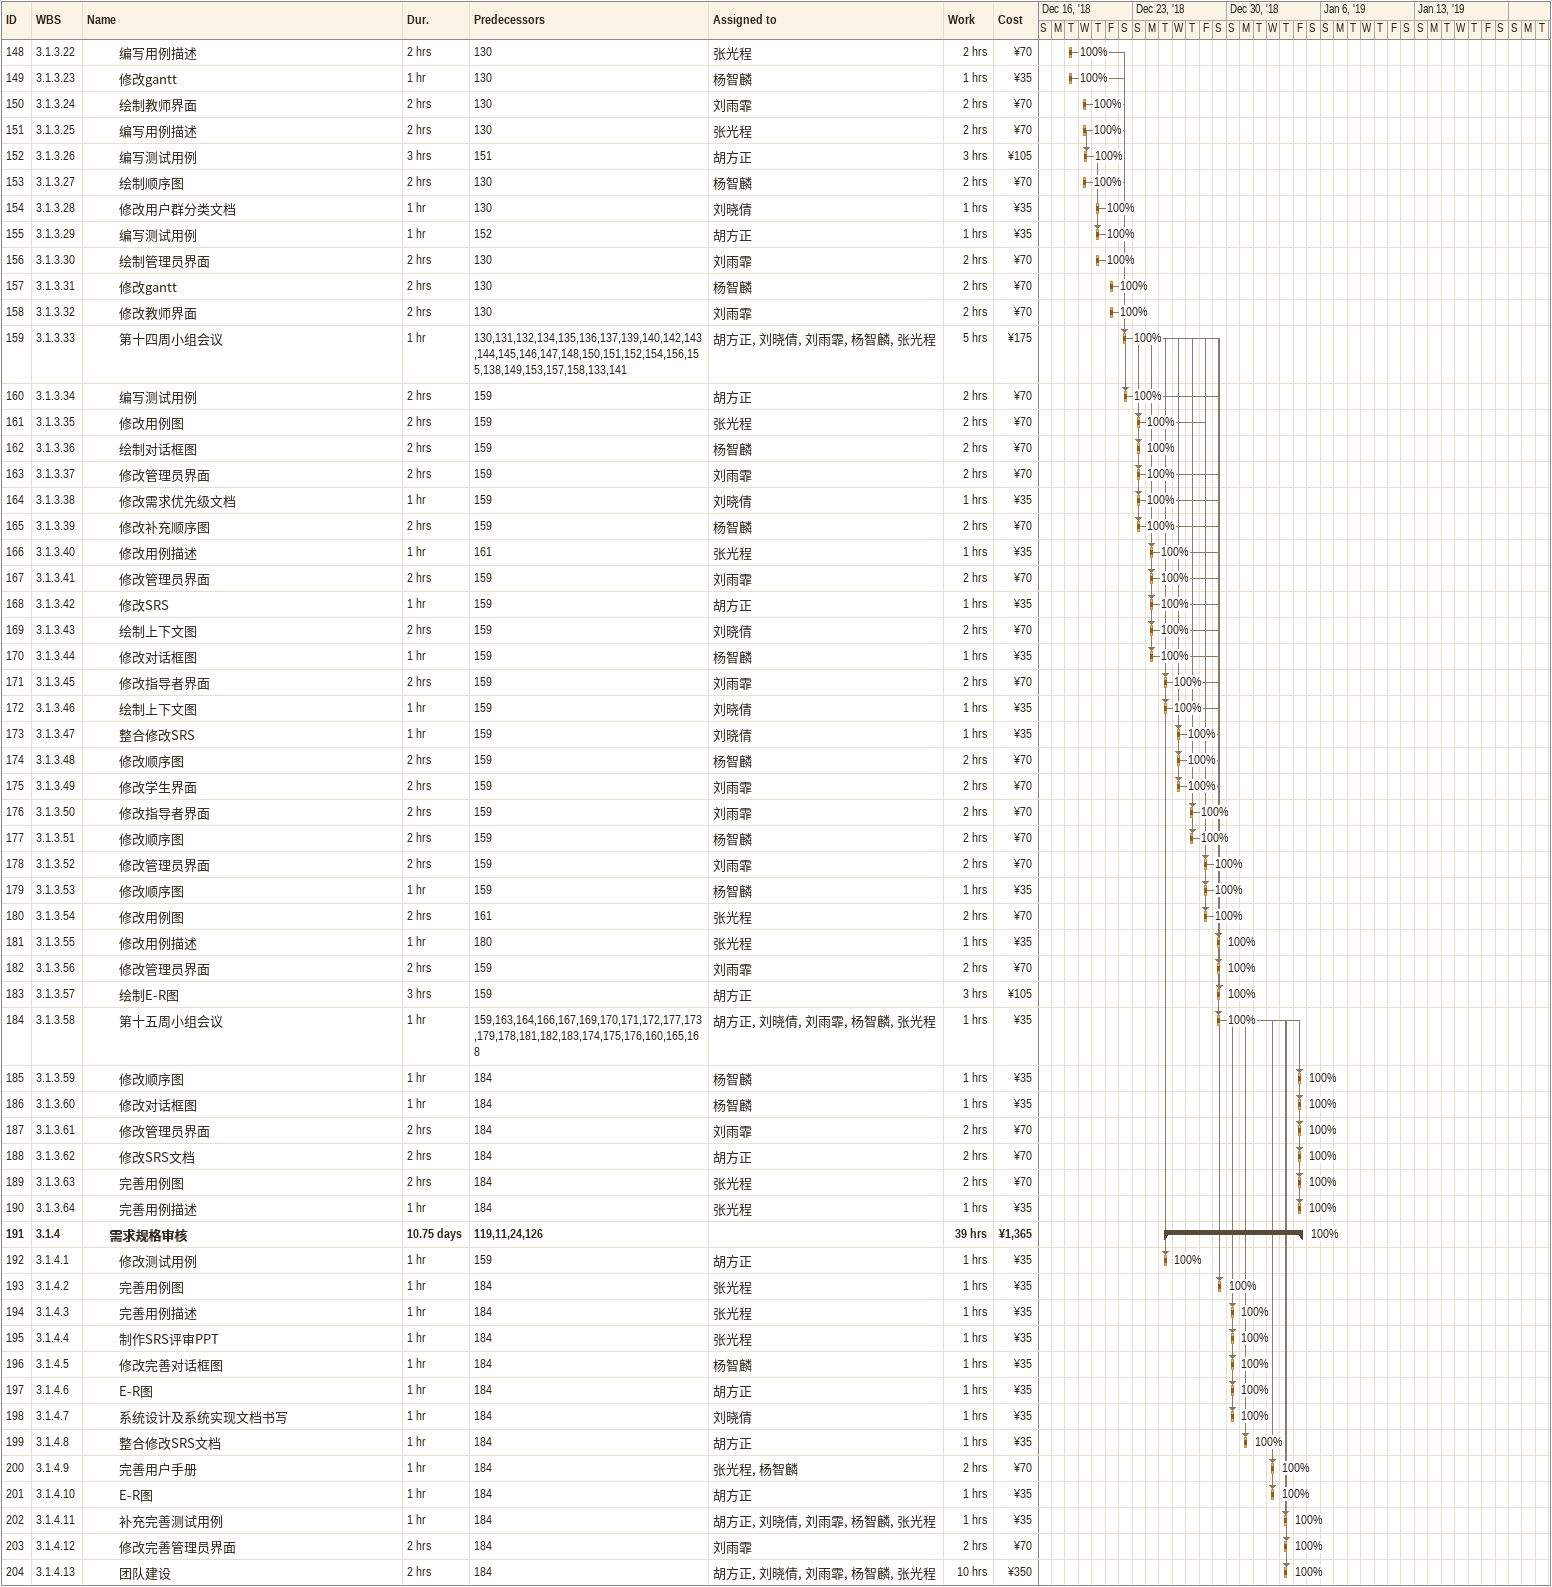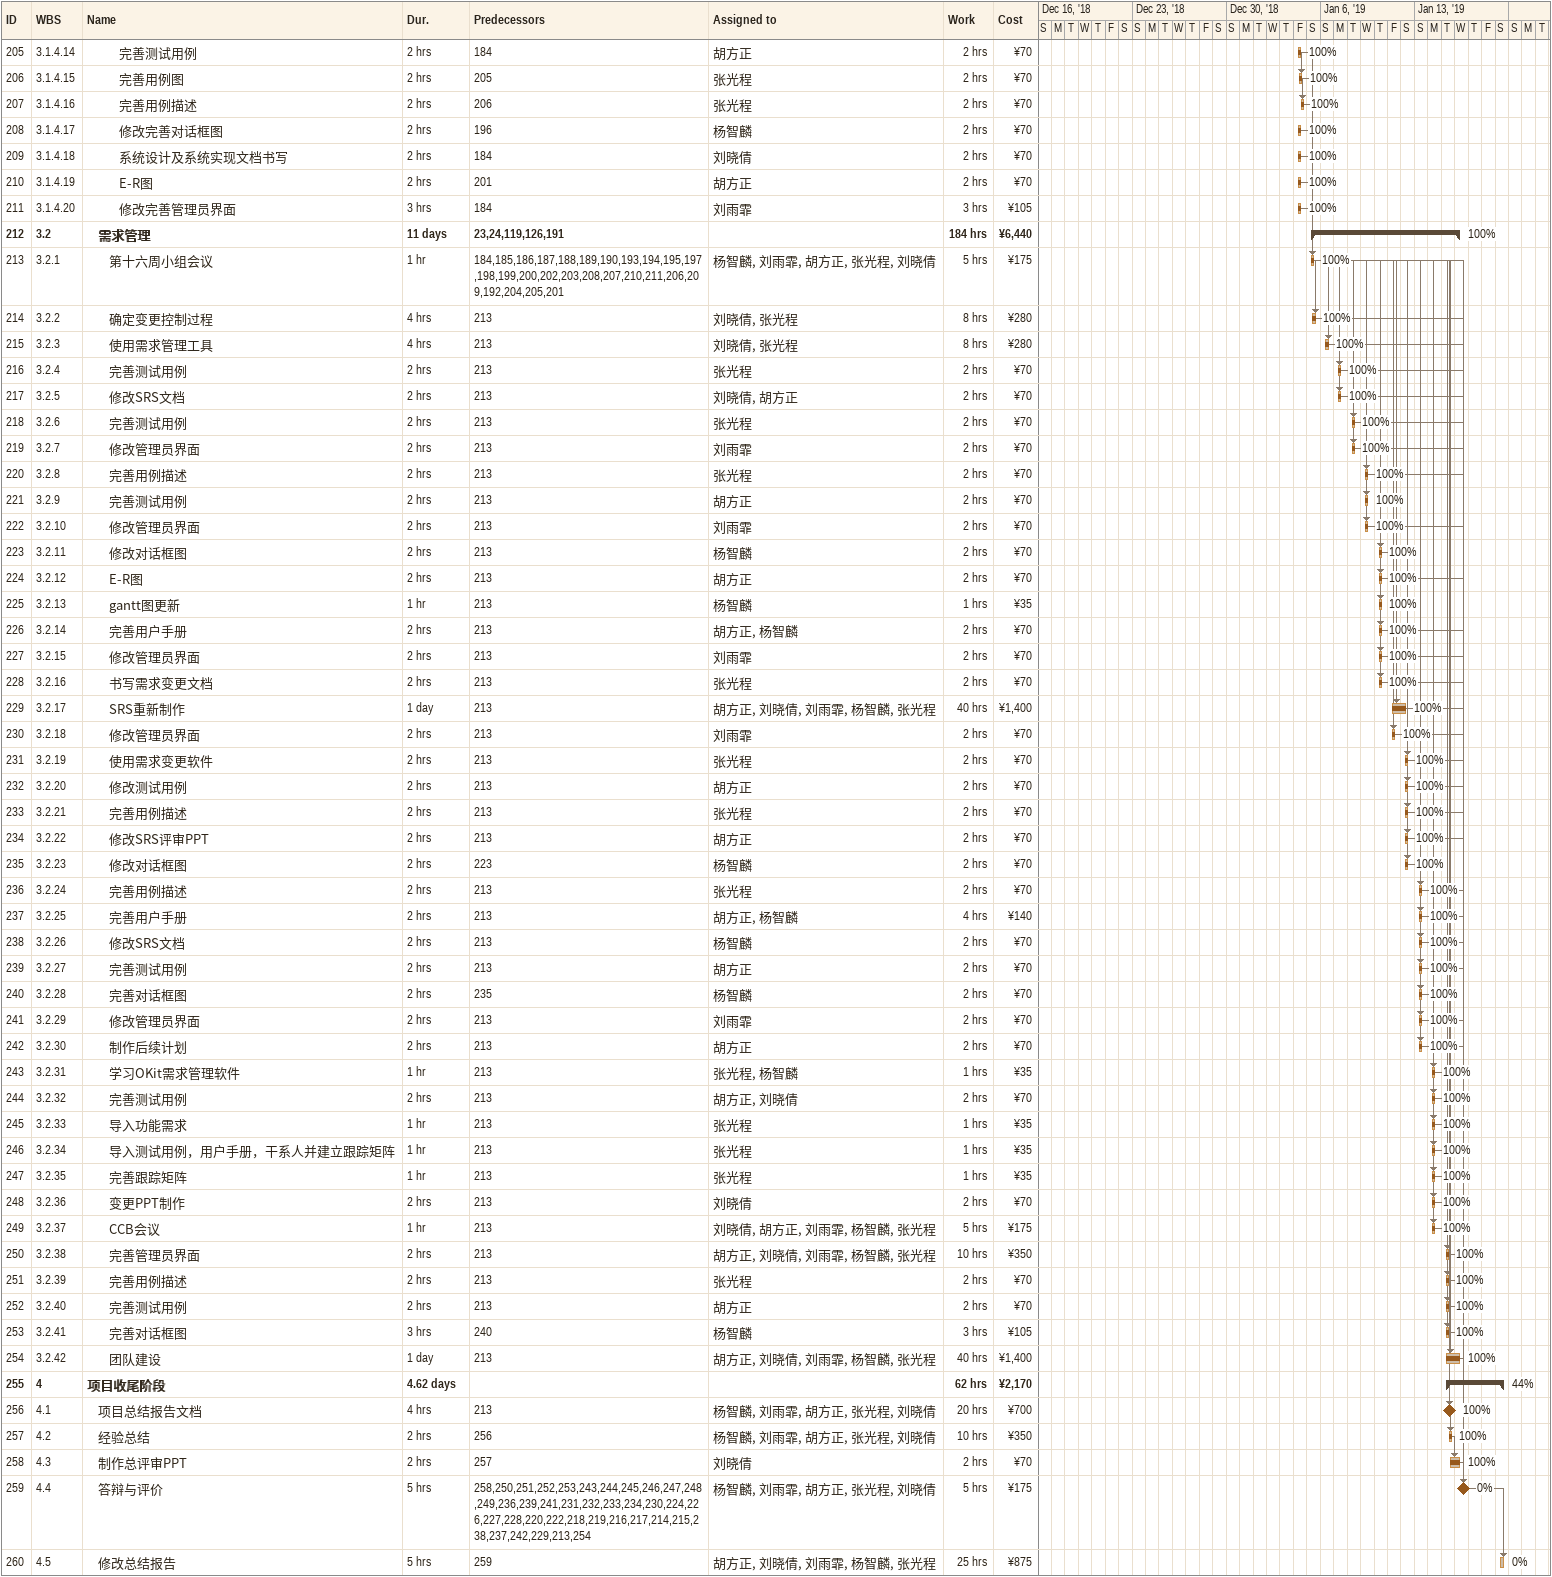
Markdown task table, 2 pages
| ID | WBS | Task | Duration | Start | Finish | Predecessors | Resources | % complete | Work (h) | Cost (¥) |
|---|---|---|---|---|---|---|---|---|---|---|
| 148 | 3.1.3.22 | 编写用例描述 | 2h | 2018-12-18 | 2018-12-18 | 130 | 张光程 | 100 | 2 | 70 |
| 149 | 3.1.3.23 | 修改gantt | 1h | 2018-12-18 | 2018-12-18 | 130 | 杨智麟 | 100 | 1 | 35 |
| 150 | 3.1.3.24 | 绘制教师界面 | 2h | 2018-12-19 | 2018-12-19 | 130 | 刘雨霏 | 100 | 2 | 70 |
| 151 | 3.1.3.25 | 编写用例描述 | 2h | 2018-12-19 | 2018-12-19 | 130 | 张光程 | 100 | 2 | 70 |
| 152 | 3.1.3.26 | 编写测试用例 | 3h | 2018-12-19 | 2018-12-19 | 151 | 胡方正 | 100 | 3 | 105 |
| 153 | 3.1.3.27 | 绘制顺序图 | 2h | 2018-12-19 | 2018-12-19 | 130 | 杨智麟 | 100 | 2 | 70 |
| 154 | 3.1.3.28 | 修改用户群分类文档 | 1h | 2018-12-20 | 2018-12-20 | 130 | 刘晓倩 | 100 | 1 | 35 |
| 155 | 3.1.3.29 | 编写测试用例 | 1h | 2018-12-20 | 2018-12-20 | 152 | 胡方正 | 100 | 1 | 35 |
| 156 | 3.1.3.30 | 绘制管理员界面 | 2h | 2018-12-20 | 2018-12-20 | 130 | 刘雨霏 | 100 | 2 | 70 |
| 157 | 3.1.3.31 | 修改gantt | 2h | 2018-12-21 | 2018-12-21 | 130 | 杨智麟 | 100 | 2 | 70 |
| 158 | 3.1.3.32 | 修改教师界面 | 2h | 2018-12-21 | 2018-12-21 | 130 | 刘雨霏 | 100 | 2 | 70 |
| 159 | 3.1.3.33 | 第十四周小组会议 | 1h | 2018-12-22 | 2018-12-22 | 130, 131, 132, 134, 135, 136, 137, 139, 140, 142, 143, 144, 145, 146, 147, 148, 150, 151, 152, 154, 156, 155, 138, 149, 153, 157, 158, 133, 141 | 胡方正, 刘晓倩, 刘雨霏, 杨智麟, 张光程 | 100 | 5 | 175 |
| 160 | 3.1.3.34 | 编写测试用例 | 2h | 2018-12-22 | 2018-12-22 | 159 | 胡方正 | 100 | 2 | 70 |
| 161 | 3.1.3.35 | 修改用例图 | 2h | 2018-12-23 | 2018-12-23 | 159 | 张光程 | 100 | 2 | 70 |
| 162 | 3.1.3.36 | 绘制对话框图 | 2h | 2018-12-23 | 2018-12-23 | 159 | 杨智麟 | 100 | 2 | 70 |
| 163 | 3.1.3.37 | 修改管理员界面 | 2h | 2018-12-23 | 2018-12-23 | 159 | 刘雨霏 | 100 | 2 | 70 |
| 164 | 3.1.3.38 | 修改需求优先级文档 | 1h | 2018-12-23 | 2018-12-23 | 159 | 刘晓倩 | 100 | 1 | 35 |
| 165 | 3.1.3.39 | 修改补充顺序图 | 2h | 2018-12-23 | 2018-12-23 | 159 | 杨智麟 | 100 | 2 | 70 |
| 166 | 3.1.3.40 | 修改用例描述 | 1h | 2018-12-24 | 2018-12-24 | 161 | 张光程 | 100 | 1 | 35 |
| 167 | 3.1.3.41 | 修改管理员界面 | 2h | 2018-12-24 | 2018-12-24 | 159 | 刘雨霏 | 100 | 2 | 70 |
| 168 | 3.1.3.42 | 修改SRS | 1h | 2018-12-24 | 2018-12-24 | 159 | 胡方正 | 100 | 1 | 35 |
| 169 | 3.1.3.43 | 绘制上下文图 | 2h | 2018-12-24 | 2018-12-24 | 159 | 刘晓倩 | 100 | 2 | 70 |
| 170 | 3.1.3.44 | 修改对话框图 | 1h | 2018-12-24 | 2018-12-24 | 159 | 杨智麟 | 100 | 1 | 35 |
| 171 | 3.1.3.45 | 修改指导者界面 | 2h | 2018-12-25 | 2018-12-25 | 159 | 刘雨霏 | 100 | 2 | 70 |
| 172 | 3.1.3.46 | 绘制上下文图 | 1h | 2018-12-25 | 2018-12-25 | 159 | 刘晓倩 | 100 | 1 | 35 |
| 173 | 3.1.3.47 | 整合修改SRS | 1h | 2018-12-26 | 2018-12-26 | 159 | 刘晓倩 | 100 | 1 | 35 |
| 174 | 3.1.3.48 | 修改顺序图 | 2h | 2018-12-26 | 2018-12-26 | 159 | 杨智麟 | 100 | 2 | 70 |
| 175 | 3.1.3.49 | 修改学生界面 | 2h | 2018-12-26 | 2018-12-26 | 159 | 刘雨霏 | 100 | 2 | 70 |
| 176 | 3.1.3.50 | 修改指导者界面 | 2h | 2018-12-27 | 2018-12-27 | 159 | 刘雨霏 | 100 | 2 | 70 |
| 177 | 3.1.3.51 | 修改顺序图 | 2h | 2018-12-27 | 2018-12-27 | 159 | 杨智麟 | 100 | 2 | 70 |
| 178 | 3.1.3.52 | 修改管理员界面 | 2h | 2018-12-28 | 2018-12-28 | 159 | 刘雨霏 | 100 | 2 | 70 |
| 179 | 3.1.3.53 | 修改顺序图 | 1h | 2018-12-28 | 2018-12-28 | 159 | 杨智麟 | 100 | 1 | 35 |
| 180 | 3.1.3.54 | 修改用例图 | 2h | 2018-12-28 | 2018-12-28 | 161 | 张光程 | 100 | 2 | 70 |
| 181 | 3.1.3.55 | 修改用例描述 | 1h | 2018-12-29 | 2018-12-29 | 180 | 张光程 | 100 | 1 | 35 |
| 182 | 3.1.3.56 | 修改管理员界面 | 2h | 2018-12-29 | 2018-12-29 | 159 | 刘雨霏 | 100 | 2 | 70 |
| 183 | 3.1.3.57 | 绘制E-R图 | 3h | 2018-12-29 | 2018-12-29 | 159 | 胡方正 | 100 | 3 | 105 |
| 184 | 3.1.3.58 | 第十五周小组会议 | 1h | 2018-12-29 | 2018-12-29 | 159, 163, 164, 166, 167, 169, 170, 171, 172, 177, 173, 179, 178, 181, 182, 183, 174, 175, 176, 160, 165, 168 | 胡方正, 刘晓倩, 刘雨霏, 杨智麟, 张光程 | 100 | 1 | 35 |
| 185 | 3.1.3.59 | 修改顺序图 | 1h | 2019-01-04 | 2019-01-04 | 184 | 杨智麟 | 100 | 1 | 35 |
| 186 | 3.1.3.60 | 修改对话框图 | 1h | 2019-01-04 | 2019-01-04 | 184 | 杨智麟 | 100 | 1 | 35 |
| 187 | 3.1.3.61 | 修改管理员界面 | 2h | 2019-01-04 | 2019-01-04 | 184 | 刘雨霏 | 100 | 2 | 70 |
| 188 | 3.1.3.62 | 修改SRS文档 | 2h | 2019-01-04 | 2019-01-04 | 184 | 胡方正 | 100 | 2 | 70 |
| 189 | 3.1.3.63 | 完善用例图 | 2h | 2019-01-04 | 2019-01-04 | 184 | 张光程 | 100 | 2 | 70 |
| 190 | 3.1.3.64 | 完善用例描述 | 1h | 2019-01-04 | 2019-01-04 | 184 | 张光程 | 100 | 1 | 35 |
| 191 | 3.1.4 | **需求规格审核** | 10.75d | 2018-12-25 | 2019-01-04 | 119, 11, 24, 126 |  | 100 | 39 | 1365 |
| 192 | 3.1.4.1 | 修改测试用例 | 1h | 2018-12-25 | 2018-12-25 | 159 | 胡方正 | 100 | 1 | 35 |
| 193 | 3.1.4.2 | 完善用例图 | 1h | 2018-12-29 | 2018-12-29 | 184 | 张光程 | 100 | 1 | 35 |
| 194 | 3.1.4.3 | 完善用例描述 | 1h | 2018-12-30 | 2018-12-30 | 184 | 张光程 | 100 | 1 | 35 |
| 195 | 3.1.4.4 | 制作SRS评审PPT | 1h | 2018-12-30 | 2018-12-30 | 184 | 张光程 | 100 | 1 | 35 |
| 196 | 3.1.4.5 | 修改完善对话框图 | 1h | 2018-12-30 | 2018-12-30 | 184 | 杨智麟 | 100 | 1 | 35 |
| 197 | 3.1.4.6 | E-R图 | 1h | 2018-12-30 | 2018-12-30 | 184 | 胡方正 | 100 | 1 | 35 |
| 198 | 3.1.4.7 | 系统设计及系统实现文档书写 | 1h | 2018-12-30 | 2018-12-30 | 184 | 刘晓倩 | 100 | 1 | 35 |
| 199 | 3.1.4.8 | 整合修改SRS文档 | 1h | 2018-12-31 | 2018-12-31 | 184 | 胡方正 | 100 | 1 | 35 |
| 200 | 3.1.4.9 | 完善用户手册 | 1h | 2019-01-02 | 2019-01-02 | 184 | 张光程, 杨智麟 | 100 | 2 | 70 |
| 201 | 3.1.4.10 | E-R图 | 1h | 2019-01-02 | 2019-01-02 | 184 | 胡方正 | 100 | 1 | 35 |
| 202 | 3.1.4.11 | 补充完善测试用例 | 1h | 2019-01-03 | 2019-01-03 | 184 | 胡方正, 刘晓倩, 刘雨霏, 杨智麟, 张光程 | 100 | 1 | 35 |
| 203 | 3.1.4.12 | 修改完善管理员界面 | 2h | 2019-01-03 | 2019-01-03 | 184 | 刘雨霏 | 100 | 2 | 70 |
| 204 | 3.1.4.13 | 团队建设 | 2h | 2019-01-03 | 2019-01-03 | 184 | 胡方正, 刘晓倩, 刘雨霏, 杨智麟, 张光程 | 100 | 10 | 350 |
| 205 | 3.1.4.14 | 完善测试用例 | 2h | 2019-01-04 | 2019-01-04 | 184 | 胡方正 | 100 | 2 | 70 |
| 206 | 3.1.4.15 | 完善用例图 | 2h | 2019-01-04 | 2019-01-04 | 205 | 张光程 | 100 | 2 | 70 |
| 207 | 3.1.4.16 | 完善用例描述 | 2h | 2019-01-04 | 2019-01-04 | 206 | 张光程 | 100 | 2 | 70 |
| 208 | 3.1.4.17 | 修改完善对话框图 | 2h | 2019-01-04 | 2019-01-04 | 196 | 杨智麟 | 100 | 2 | 70 |
| 209 | 3.1.4.18 | 系统设计及系统实现文档书写 | 2h | 2019-01-04 | 2019-01-04 | 184 | 刘晓倩 | 100 | 2 | 70 |
| 210 | 3.1.4.19 | E-R图 | 2h | 2019-01-04 | 2019-01-04 | 201 | 胡方正 | 100 | 2 | 70 |
| 211 | 3.1.4.20 | 修改完善管理员界面 | 3h | 2019-01-04 | 2019-01-04 | 184 | 刘雨霏 | 100 | 3 | 105 |
| 212 | 3.2 | **需求管理** | 11d | 2019-01-05 | 2019-01-16 | 23, 24, 119, 126, 191 |  | 100 | 184 | 6440 |
| 213 | 3.2.1 | 第十六周小组会议 | 1h | 2019-01-05 | 2019-01-05 | 184, 185, 186, 187, 188, 189, 190, 193, 194, 195, 197, 198, 199, 200, 202, 203, 208, 207, 210, 211, 206, 209, 192, 204, 205, 201 | 杨智麟, 刘雨霏, 胡方正, 张光程, 刘晓倩 | 100 | 5 | 175 |
| 214 | 3.2.2 | 确定变更控制过程 | 4h | 2019-01-05 | 2019-01-05 | 213 | 刘晓倩, 张光程 | 100 | 8 | 280 |
| 215 | 3.2.3 | 使用需求管理工具 | 4h | 2019-01-06 | 2019-01-06 | 213 | 刘晓倩, 张光程 | 100 | 8 | 280 |
| 216 | 3.2.4 | 完善测试用例 | 2h | 2019-01-07 | 2019-01-07 | 213 | 张光程 | 100 | 2 | 70 |
| 217 | 3.2.5 | 修改SRS文档 | 2h | 2019-01-07 | 2019-01-07 | 213 | 刘晓倩, 胡方正 | 100 | 2 | 70 |
| 218 | 3.2.6 | 完善测试用例 | 2h | 2019-01-08 | 2019-01-08 | 213 | 张光程 | 100 | 2 | 70 |
| 219 | 3.2.7 | 修改管理员界面 | 2h | 2019-01-08 | 2019-01-08 | 213 | 刘雨霏 | 100 | 2 | 70 |
| 220 | 3.2.8 | 完善用例描述 | 2h | 2019-01-09 | 2019-01-09 | 213 | 张光程 | 100 | 2 | 70 |
| 221 | 3.2.9 | 完善测试用例 | 2h | 2019-01-09 | 2019-01-09 | 213 | 胡方正 | 100 | 2 | 70 |
| 222 | 3.2.10 | 修改管理员界面 | 2h | 2019-01-09 | 2019-01-09 | 213 | 刘雨霏 | 100 | 2 | 70 |
| 223 | 3.2.11 | 修改对话框图 | 2h | 2019-01-10 | 2019-01-10 | 213 | 杨智麟 | 100 | 2 | 70 |
| 224 | 3.2.12 | E-R图 | 2h | 2019-01-10 | 2019-01-10 | 213 | 胡方正 | 100 | 2 | 70 |
| 225 | 3.2.13 | gantt图更新 | 1h | 2019-01-10 | 2019-01-10 | 213 | 杨智麟 | 100 | 1 | 35 |
| 226 | 3.2.14 | 完善用户手册 | 2h | 2019-01-10 | 2019-01-10 | 213 | 胡方正, 杨智麟 | 100 | 2 | 70 |
| 227 | 3.2.15 | 修改管理员界面 | 2h | 2019-01-10 | 2019-01-10 | 213 | 刘雨霏 | 100 | 2 | 70 |
| 228 | 3.2.16 | 书写需求变更文档 | 2h | 2019-01-10 | 2019-01-10 | 213 | 张光程 | 100 | 2 | 70 |
| 229 | 3.2.17 | SRS重新制作 | 1d | 2019-01-11 | 2019-01-12 | 213 | 胡方正, 刘晓倩, 刘雨霏, 杨智麟, 张光程 | 100 | 40 | 1400 |
| 230 | 3.2.18 | 修改管理员界面 | 2h | 2019-01-11 | 2019-01-11 | 213 | 刘雨霏 | 100 | 2 | 70 |
| 231 | 3.2.19 | 使用需求变更软件 | 2h | 2019-01-12 | 2019-01-12 | 213 | 张光程 | 100 | 2 | 70 |
| 232 | 3.2.20 | 修改测试用例 | 2h | 2019-01-12 | 2019-01-12 | 213 | 胡方正 | 100 | 2 | 70 |
| 233 | 3.2.21 | 完善用例描述 | 2h | 2019-01-12 | 2019-01-12 | 213 | 张光程 | 100 | 2 | 70 |
| 234 | 3.2.22 | 修改SRS评审PPT | 2h | 2019-01-12 | 2019-01-12 | 213 | 胡方正 | 100 | 2 | 70 |
| 235 | 3.2.23 | 修改对话框图 | 2h | 2019-01-12 | 2019-01-12 | 223 | 杨智麟 | 100 | 2 | 70 |
| 236 | 3.2.24 | 完善用例描述 | 2h | 2019-01-13 | 2019-01-13 | 213 | 张光程 | 100 | 2 | 70 |
| 237 | 3.2.25 | 完善用户手册 | 2h | 2019-01-13 | 2019-01-13 | 213 | 胡方正, 杨智麟 | 100 | 4 | 140 |
| 238 | 3.2.26 | 修改SRS文档 | 2h | 2019-01-13 | 2019-01-13 | 213 | 杨智麟 | 100 | 2 | 70 |
| 239 | 3.2.27 | 完善测试用例 | 2h | 2019-01-13 | 2019-01-13 | 213 | 胡方正 | 100 | 2 | 70 |
| 240 | 3.2.28 | 完善对话框图 | 2h | 2019-01-13 | 2019-01-13 | 235 | 杨智麟 | 100 | 2 | 70 |
| 241 | 3.2.29 | 修改管理员界面 | 2h | 2019-01-13 | 2019-01-13 | 213 | 刘雨霏 | 100 | 2 | 70 |
| 242 | 3.2.30 | 制作后续计划 | 2h | 2019-01-13 | 2019-01-13 | 213 | 胡方正 | 100 | 2 | 70 |
| 243 | 3.2.31 | 学习OKit需求管理软件 | 1h | 2019-01-14 | 2019-01-14 | 213 | 张光程, 杨智麟 | 100 | 1 | 35 |
| 244 | 3.2.32 | 完善测试用例 | 2h | 2019-01-14 | 2019-01-14 | 213 | 胡方正, 刘晓倩 | 100 | 2 | 70 |
| 245 | 3.2.33 | 导入功能需求 | 1h | 2019-01-14 | 2019-01-14 | 213 | 张光程 | 100 | 1 | 35 |
| 246 | 3.2.34 | 导入测试用例，用户手册，干系人并建立跟踪矩阵 | 1h | 2019-01-14 | 2019-01-14 | 213 | 张光程 | 100 | 1 | 35 |
| 247 | 3.2.35 | 完善跟踪矩阵 | 1h | 2019-01-14 | 2019-01-14 | 213 | 张光程 | 100 | 1 | 35 |
| 248 | 3.2.36 | 变更PPT制作 | 2h | 2019-01-14 | 2019-01-14 | 213 | 刘晓倩 | 100 | 2 | 70 |
| 249 | 3.2.37 | CCB会议 | 1h | 2019-01-14 | 2019-01-14 | 213 | 刘晓倩, 胡方正, 刘雨霏, 杨智麟, 张光程 | 100 | 5 | 175 |
| 250 | 3.2.38 | 完善管理员界面 | 2h | 2019-01-15 | 2019-01-15 | 213 | 胡方正, 刘晓倩, 刘雨霏, 杨智麟, 张光程 | 100 | 10 | 350 |
| 251 | 3.2.39 | 完善用例描述 | 2h | 2019-01-15 | 2019-01-15 | 213 | 张光程 | 100 | 2 | 70 |
| 252 | 3.2.40 | 完善测试用例 | 2h | 2019-01-15 | 2019-01-15 | 213 | 胡方正 | 100 | 2 | 70 |
| 253 | 3.2.41 | 完善对话框图 | 3h | 2019-01-15 | 2019-01-15 | 240 | 杨智麟 | 100 | 3 | 105 |
| 254 | 3.2.42 | 团队建设 | 1d | 2019-01-15 | 2019-01-16 | 213 | 胡方正, 刘晓倩, 刘雨霏, 杨智麟, 张光程 | 100 | 40 | 1400 |
| 255 | 4 | **项目收尾阶段** | 4.62d | 2019-01-15 | 2019-01-19 |  |  | 44 | 62 | 2170 |
| 256 | 4.1 | 项目总结报告文档 | 4h | 2019-01-15 | 2019-01-15 | 213 | 杨智麟, 刘雨霏, 胡方正, 张光程, 刘晓倩 | 100 | 20 | 700 |
| 257 | 4.2 | 经验总结 | 2h | 2019-01-15 | 2019-01-15 | 256 | 杨智麟, 刘雨霏, 胡方正, 张光程, 刘晓倩 | 100 | 10 | 350 |
| 258 | 4.3 | 制作总评审PPT | 2h | 2019-01-15 | 2019-01-16 | 257 | 刘晓倩 | 100 | 2 | 70 |
| 259 | 4.4 | 答辩与评价 | 5h | 2019-01-16 | 2019-01-16 | 258, 250, 251, 252, 253, 243, 244, 245, 246, 247, 248, 249, 236, 239, 241, 231, 232, 233, 234, 230, 224, 226, 227, 228, 220, 222, 218, 219, 216, 217, 214, 215, 238, 237, 242, 229, 213, 254 | 杨智麟, 刘雨霏, 胡方正, 张光程, 刘晓倩 | 0 | 5 | 175 |
| 260 | 4.5 | 修改总结报告 | 5h | 2019-01-19 | 2019-01-19 | 259 | 胡方正, 刘晓倩, 刘雨霏, 杨智麟, 张光程 | 0 | 25 | 875 |
